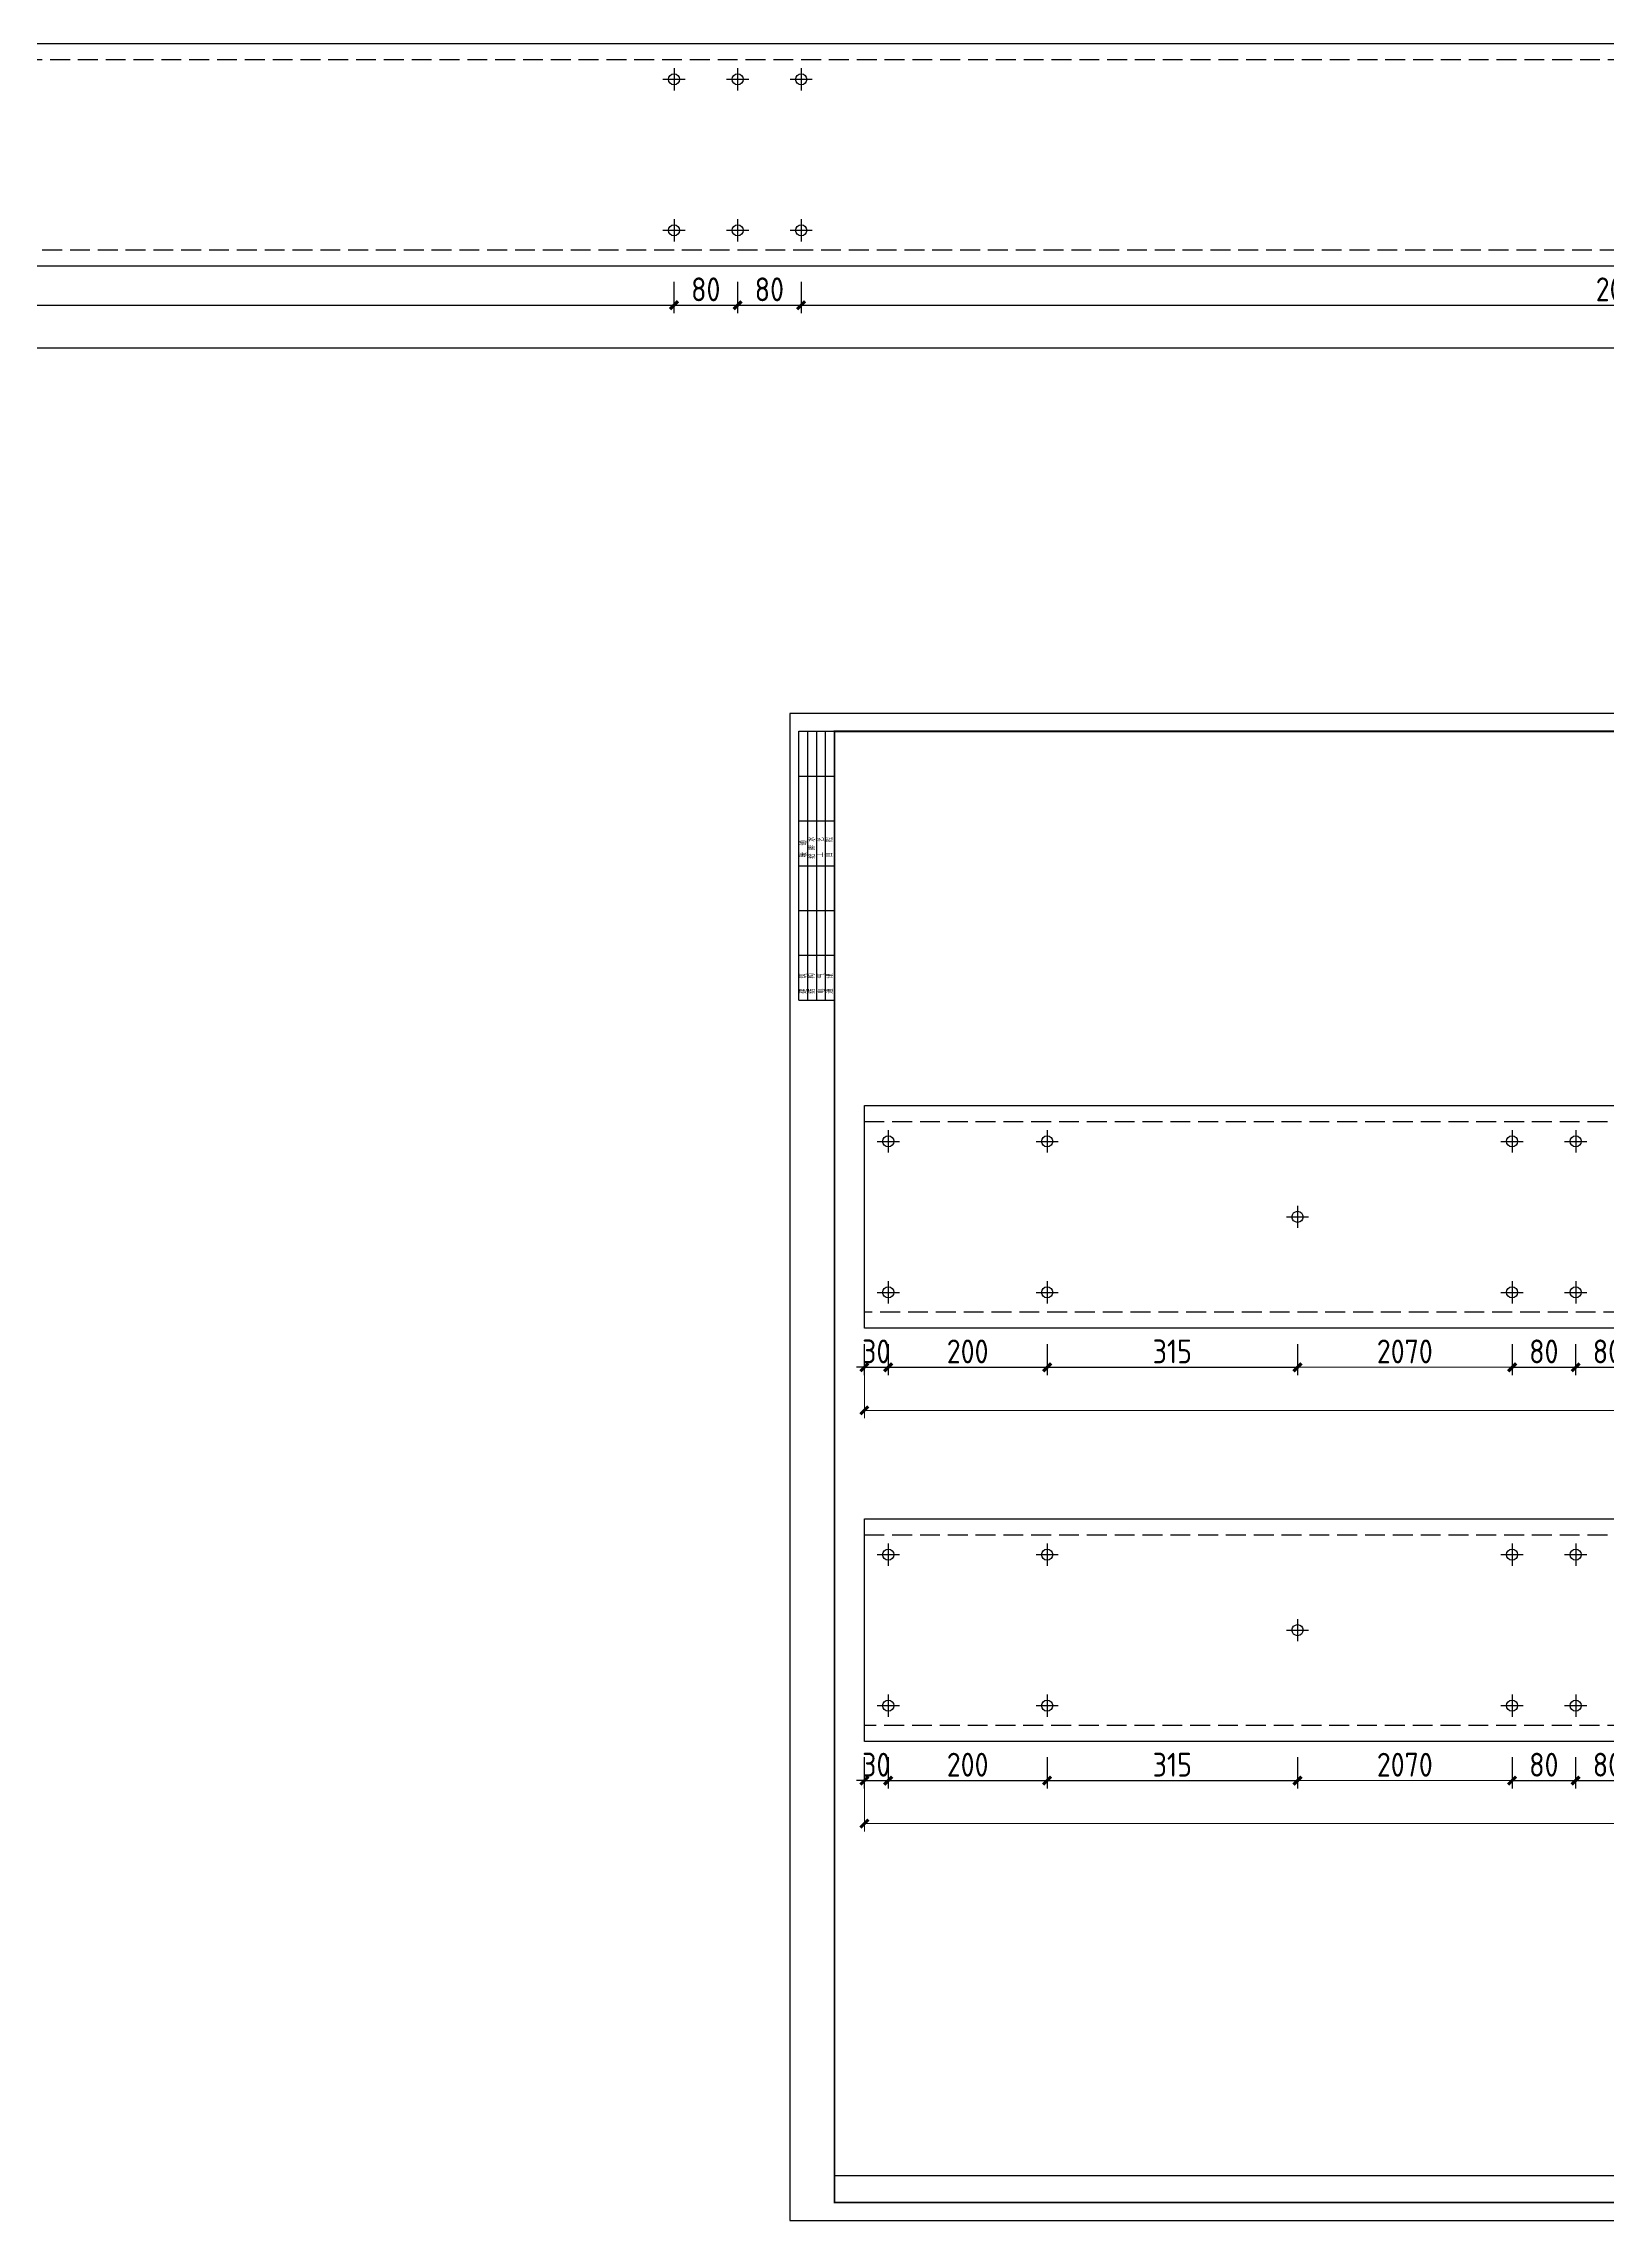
# Model space of a CAD drawing. Extents: x -196983 to 471790, y -783661 to 190401.
# Drawn here: x 132062 to 151740, y -22978 to 4414 of the extents above; entities that cross this region are included whole.
import ezdxf

# ---------------------------------------------------------------- set-up
doc = ezdxf.new("R2010")
doc.units = 0
doc.header["$LTSCALE"] = 1000
doc.header["$MEASUREMENT"] = 0
doc.linetypes.add('DASH', pattern=[0.35, 0.25, -0.1])
doc.layers.add('_TCH_MASK', color=7, linetype='Continuous')
doc.layers.add('PUB_TITLE', color=4, linetype='Continuous')
doc.styles.get("Standard").update_dxf_attribs({"font": 'gbenor.shx', "bigfont": 'gbcbig.shx'})
doc.styles.add('图框', font='')
doc.styles.get('图框').set_extended_font_data('SimSun')
doc.dimstyles.get("Standard").update_dxf_attribs({"dimscale": 100, "dimtxt": 3.5, "dimasz": 1, "dimexe": 2.5, "dimexo": 3, "dimgap": 1.5, "dimtad": 1, "dimdec": 0, "dimzin": 0, "dimdsep": 46, "dimtxsty": 'Standard', "dimblk": 'ARCHTICK', "dimcen": 0.09, "dimadec": 0, "dimazin": 0, "dimtfac": 1, "dimtdec": 0, "dimtix": 1, "dimtmove": 2, "dimatfit": 3, "dimfxl": 1, "dimtolj": 1, "dimtzin": 0, "dimarcsym": 0})

# ---------------------------------------------------------------- blocks, each defined once
blk = doc.blocks.new('$titleblk$00000095')
for p, q in [((-150, 20), (-150, 0)), ((-150, 20), (0, 20)), ((-150, 15), (-75, 15)), ((-125, 20), (-125, 0)), ((-100, 20), (-100, 0)), ((-75, 20), (-75, 0)), ((-75, 20), (-75, 0)), ((-75, 15), (0, 15)), ((-50, 20), (-50, 0)), ((-25, 20), (-25, 0)), ((0, 20), (0, 0)), ((-150, 10), (-75, 10)), ((-150, 5), (-75, 5)), ((-75, 10), (0, 10)), ((-75, 5), (0, 5))]:
    blk.add_line(p, q)
at = {"width": 0.8}
for s, p in [('建   筑', (-146.4, 15.6)), ('结   构', (-146.4, 10.9)), ('给 排 水', (-71, 10.9)), ('暖  通', (-70.3, 15.7)), ('通   讯', (-146.4, 0.9)), ('电   气', (-146.4, 5.6)), ('工   艺', (-70.3, 6.1)), ('自   控', (-70.3, 1.2))]:
    blk.add_text(s, height=3.51, dxfattribs=at).set_placement(p)
blk = doc.blocks.new('新块')
for p, q in [((-8240, 400), (-8240, 1000)), ((-7780, 400), (-7780, 1000)), ((-6760, 400), (-6760, 1000)), ((-6300, 400), (-6300, 1000)), ((-5200, 400), (-5200, 1000)), ((-3440, 400), (-3440, 1000)), ((-1720, 400), (-1720, 1000)), ((-920, 400), (-920, 1000)), ((-400, 400), (-400, 1000)), ((-5840, 800), (-8800, 800)), ((-5840, 600), (-8800, 600)), ((-5840, 700), (-3840, 700)), ((-2160, 700), (-1280, 700)), ((-400, 800), (-1280, 800)), ((-400, 600), (-1280, 600))]:
    blk.add_line(p, q)
for points, const_width in [([(-11880, 400), (-11880, 1000), (-400, 1000)], 32), ([(-8800, 400), (-8800, 1000)], 20), ([(-7320, 400), (-7320, 1000)], 20), ([(-5840, 400), (-5840, 1000)], 20), ([(-3840, 400), (-3840, 1000)], 20), ([(-2160, 400), (-2160, 1000)], 20), ([(-1280, 400), (-1280, 1000)], 20)]:
    blk.add_lwpolyline(points, dxfattribs=dict(const_width=const_width))
at = {"layer": 'PUB_TITLE'}
blk.add_lwpolyline([(-47560, 0), (0, 0), (0, 33640), (-47560, 33640)], close=True, dxfattribs=at)
at = {"layer": 'PUB_TITLE', "const_width": 40}
blk.add_lwpolyline([(-46560, 400), (-400, 400), (-400, 33240), (-46560, 33240)], close=True, dxfattribs=at)
at = {"layer": 'PUB_TITLE', "const_width": 32}
blk.add_lwpolyline([(-400, 1000), (-46560, 1000)], dxfattribs=at)
at = {"layer": 'PUB_TITLE', "xscale": 40, "yscale": 40, "zscale": 40, "rotation": 90}
blk.add_blockref('$titleblk$00000095', (-46560, 33240), dxfattribs=at)
at = {"style": '图框', "width": 0.8}
for s, height, p in [('安徽乾坤建材科技有限公司', 160, (-11315, 604)), ('项目负责人', 80, (-8739, 457)), ('审    核', 80, (-8702, 659)), ('审    定', 80, (-8701, 854)), ('设计负责人', 80, (-7265, 659)), ('校    对', 80, (-7217, 851)), ('设 计 人', 80, (-7213, 457)), ('项目名称', 80, (-5712, 494)), ('工程名称', 80, (-5712, 794)), ('名称', 80, (-3732, 498)), ('图纸', 80, (-3732, 778)), ('工程编号', 80, (-2112, 803)), ('图   号', 80, (-2098, 504)), ('比 例', 80, (-1211, 457)), ('阶 段', 80, (-1205, 851)), ('日 期', 80, (-1212, 659))]:
    blk.add_text(s, height=height, dxfattribs=at).set_placement(p)
for tag, p in [('项目负责人', (-8228, 444)), ('审定人', (-8147, 838)), ('审核人', (-8147, 641)), ('设计负责人', (-6745, 649)), ('设计人', (-6659, 447)), ('校对', (-6621, 837)), ('项目名称', (-5026, 479)), ('工程名称', (-5026, 781)), ('图名', (-3347, 649)), ('图号', (-1657, 502)), ('日期', (-905, 632)), ('阶段', (-810, 832)), ('比例', (-810, 446))]:
    blk.add_attdef(tag, p, '', height=120)
blk = doc.blocks.new('_ArchTick')
at = {"color": 0, "linetype": 'ByBlock', "const_width": 0.4}
blk.add_lwpolyline([(-0.5, -0.5), (0.5, 0.5)], dxfattribs=at)
blk = doc.blocks.new('*D49')
at = {"layer": '_TCH_MASK', "color": 0, "lineweight": -2}
for p, q in [((117545, 1414), (117545, 1021)), ((139995, 1414), (139995, 1021)), ((117545, 1121), (139995, 1121))]:
    blk.add_line(p, q, dxfattribs=at)
at = {"layer": 'Defpoints', "color": 0}
for p in [(117545, 1614), (139995, 1614), (139995, 1121)]:
    blk.add_point(p, dxfattribs=at)
at = {"layer": '_TCH_MASK', "color": 0, "lineweight": -2, "xscale": 100, "yscale": 100, "zscale": 100, "rotation": 180}
blk.add_blockref('_ArchTick', (117545, 1121), dxfattribs=at)
at = {"layer": '_TCH_MASK', "color": 0, "lineweight": -2, "xscale": 100, "yscale": 100, "zscale": 100}
blk.add_blockref('_ArchTick', (139995, 1121), dxfattribs=at)
at = {"layer": '_TCH_MASK', "color": 0, "lineweight": 15, "insert": (128770, 1321), "char_height": 300, "attachment_point": 5}
blk.add_mtext('\\A1;2245', dxfattribs=at)
blk = doc.blocks.new('*D50')
at = {"layer": '_TCH_MASK', "color": 0, "lineweight": -2}
for p, q in [((139995, 1414), (139995, 1021)), ((140795, 1414), (140795, 1021)), ((139995, 1121), (140795, 1121))]:
    blk.add_line(p, q, dxfattribs=at)
at = {"layer": 'Defpoints', "color": 0}
for p in [(139995, 1614), (140795, 1614), (140795, 1121)]:
    blk.add_point(p, dxfattribs=at)
at = {"layer": '_TCH_MASK', "color": 0, "lineweight": -2, "xscale": 100, "yscale": 100, "zscale": 100, "rotation": 180}
blk.add_blockref('_ArchTick', (139995, 1121), dxfattribs=at)
at = {"layer": '_TCH_MASK', "color": 0, "lineweight": -2, "xscale": 100, "yscale": 100, "zscale": 100}
blk.add_blockref('_ArchTick', (140795, 1121), dxfattribs=at)
at = {"layer": '_TCH_MASK', "color": 0, "lineweight": 15, "insert": (140395, 1321), "char_height": 300, "attachment_point": 5}
blk.add_mtext('\\A1;80', dxfattribs=at)
blk = doc.blocks.new('*D51')
at = {"layer": '_TCH_MASK', "color": 0, "lineweight": -2}
for p, q in [((140795, 1414), (140795, 1021)), ((141595, 1414), (141595, 1021)), ((140795, 1121), (141595, 1121))]:
    blk.add_line(p, q, dxfattribs=at)
at = {"layer": 'Defpoints', "color": 0}
for p in [(140795, 1614), (141595, 1614), (141595, 1121)]:
    blk.add_point(p, dxfattribs=at)
at = {"layer": '_TCH_MASK', "color": 0, "lineweight": -2, "xscale": 100, "yscale": 100, "zscale": 100, "rotation": 180}
blk.add_blockref('_ArchTick', (140795, 1121), dxfattribs=at)
at = {"layer": '_TCH_MASK', "color": 0, "lineweight": -2, "xscale": 100, "yscale": 100, "zscale": 100}
blk.add_blockref('_ArchTick', (141595, 1121), dxfattribs=at)
at = {"layer": '_TCH_MASK', "color": 0, "lineweight": 15, "insert": (141195, 1321), "char_height": 300, "attachment_point": 5}
blk.add_mtext('\\A1;80', dxfattribs=at)
blk = doc.blocks.new('*D52')
at = {"layer": '_TCH_MASK', "color": 0, "lineweight": -2}
for p, q in [((141595, 1414), (141595, 1021)), ((162295, 1414), (162295, 1021)), ((141595, 1121), (162295, 1121))]:
    blk.add_line(p, q, dxfattribs=at)
at = {"layer": 'Defpoints', "color": 0}
for p in [(141595, 1614), (162295, 1614), (162295, 1121)]:
    blk.add_point(p, dxfattribs=at)
at = {"layer": '_TCH_MASK', "color": 0, "lineweight": -2, "xscale": 100, "yscale": 100, "zscale": 100, "rotation": 180}
blk.add_blockref('_ArchTick', (141595, 1121), dxfattribs=at)
at = {"layer": '_TCH_MASK', "color": 0, "lineweight": -2, "xscale": 100, "yscale": 100, "zscale": 100}
blk.add_blockref('_ArchTick', (162295, 1121), dxfattribs=at)
at = {"layer": '_TCH_MASK', "color": 0, "lineweight": 15, "insert": (151945, 1321), "char_height": 300, "attachment_point": 5}
blk.add_mtext('\\A1;2070', dxfattribs=at)
blk = doc.blocks.new('*D55')
at = {"layer": '_TCH_MASK', "color": 0, "lineweight": -2}
for p, q in [((89795, 1414), (89795, 479)), ((169745, 1414), (169745, 479)), ((169745, 579), (89795, 579))]:
    blk.add_line(p, q, dxfattribs=at)
at = {"layer": 'Defpoints', "color": 0}
for p in [(89795, 1614), (169745, 1614), (89795, 579)]:
    blk.add_point(p, dxfattribs=at)
at = {"layer": '_TCH_MASK', "color": 0, "lineweight": -2, "xscale": 100, "yscale": 100, "zscale": 100, "rotation": 180}
blk.add_blockref('_ArchTick', (89795, 579), dxfattribs=at)
at = {"layer": '_TCH_MASK', "color": 0, "lineweight": -2, "xscale": 100, "yscale": 100, "zscale": 100}
blk.add_blockref('_ArchTick', (169745, 579), dxfattribs=at)
at = {"layer": '_TCH_MASK', "color": 0, "lineweight": 15, "insert": (129770, 779), "char_height": 300, "attachment_point": 5}
blk.add_mtext('\\A1;7995', dxfattribs=at)
blk = doc.blocks.new('*D92')
at = {"layer": '_TCH_MASK', "color": 0, "lineweight": -2}
for p, q in [((142390, -11950), (142390, -12343)), ((142690, -11950), (142690, -12343)), ((142390, -12243), (142290, -12243)), ((142390, -12243), (142690, -12243)), ((142690, -12243), (142790, -12243))]:
    blk.add_line(p, q, dxfattribs=at)
at = {"layer": 'Defpoints', "color": 0}
for p in [(142390, -11750), (142690, -11750), (142690, -12243)]:
    blk.add_point(p, dxfattribs=at)
at = {"layer": '_TCH_MASK', "color": 0, "lineweight": -2, "xscale": 100, "yscale": 100, "zscale": 100}
blk.add_blockref('_ArchTick', (142390, -12243), dxfattribs=at)
at = {"layer": '_TCH_MASK', "color": 0, "lineweight": -2, "xscale": 100, "yscale": 100, "zscale": 100, "rotation": 180}
blk.add_blockref('_ArchTick', (142690, -12243), dxfattribs=at)
at = {"layer": '_TCH_MASK', "color": 0, "lineweight": 15, "insert": (142540, -12043), "char_height": 300, "attachment_point": 5}
blk.add_mtext('\\A1;30', dxfattribs=at)
blk = doc.blocks.new('*D74')
at = {"layer": '_TCH_MASK', "color": 0, "lineweight": -2}
for p, q in [((142690, -11950), (142690, -12343)), ((144690, -11950), (144690, -12343)), ((142690, -12243), (144690, -12243))]:
    blk.add_line(p, q, dxfattribs=at)
at = {"layer": 'Defpoints', "color": 0}
for p in [(142690, -11750), (144690, -11750), (144690, -12243)]:
    blk.add_point(p, dxfattribs=at)
at = {"layer": '_TCH_MASK', "color": 0, "lineweight": -2, "xscale": 100, "yscale": 100, "zscale": 100, "rotation": 180}
blk.add_blockref('_ArchTick', (142690, -12243), dxfattribs=at)
at = {"layer": '_TCH_MASK', "color": 0, "lineweight": -2, "xscale": 100, "yscale": 100, "zscale": 100}
blk.add_blockref('_ArchTick', (144690, -12243), dxfattribs=at)
at = {"layer": '_TCH_MASK', "color": 0, "lineweight": 15, "insert": (143690, -12043), "char_height": 300, "attachment_point": 5}
blk.add_mtext('\\A1;200', dxfattribs=at)
blk = doc.blocks.new('*D75')
at = {"layer": '_TCH_MASK', "color": 0, "lineweight": -2}
for p, q in [((144690, -11950), (144690, -12343)), ((147840, -11950), (147840, -12343)), ((144690, -12243), (147840, -12243))]:
    blk.add_line(p, q, dxfattribs=at)
at = {"layer": 'Defpoints', "color": 0}
for p in [(144690, -11750), (147840, -11750), (147840, -12243)]:
    blk.add_point(p, dxfattribs=at)
at = {"layer": '_TCH_MASK', "color": 0, "lineweight": -2, "xscale": 100, "yscale": 100, "zscale": 100, "rotation": 180}
blk.add_blockref('_ArchTick', (144690, -12243), dxfattribs=at)
at = {"layer": '_TCH_MASK', "color": 0, "lineweight": -2, "xscale": 100, "yscale": 100, "zscale": 100}
blk.add_blockref('_ArchTick', (147840, -12243), dxfattribs=at)
at = {"layer": '_TCH_MASK', "color": 0, "lineweight": 15, "insert": (146265, -12043), "char_height": 300, "attachment_point": 5}
blk.add_mtext('\\A1;315', dxfattribs=at)
blk = doc.blocks.new('*D76')
at = {"layer": '_TCH_MASK', "color": 0, "lineweight": -2}
for p, q in [((150540, -11950), (150540, -12343)), ((151340, -11950), (151340, -12343)), ((150540, -12243), (151340, -12243))]:
    blk.add_line(p, q, dxfattribs=at)
at = {"layer": 'Defpoints', "color": 0}
for p in [(150540, -11750), (151340, -11750), (151340, -12243)]:
    blk.add_point(p, dxfattribs=at)
at = {"layer": '_TCH_MASK', "color": 0, "lineweight": -2, "xscale": 100, "yscale": 100, "zscale": 100, "rotation": 180}
blk.add_blockref('_ArchTick', (150540, -12243), dxfattribs=at)
at = {"layer": '_TCH_MASK', "color": 0, "lineweight": -2, "xscale": 100, "yscale": 100, "zscale": 100}
blk.add_blockref('_ArchTick', (151340, -12243), dxfattribs=at)
at = {"layer": '_TCH_MASK', "color": 0, "lineweight": 15, "insert": (150940, -12043), "char_height": 300, "attachment_point": 5}
blk.add_mtext('\\A1;80', dxfattribs=at)
blk = doc.blocks.new('*D77')
at = {"layer": '_TCH_MASK', "color": 0, "lineweight": -2}
for p, q in [((151340, -11950), (151340, -12343)), ((152140, -11950), (152140, -12343)), ((151340, -12243), (152140, -12243))]:
    blk.add_line(p, q, dxfattribs=at)
at = {"layer": 'Defpoints', "color": 0}
for p in [(151340, -11750), (152140, -11750), (152140, -12243)]:
    blk.add_point(p, dxfattribs=at)
at = {"layer": '_TCH_MASK', "color": 0, "lineweight": -2, "xscale": 100, "yscale": 100, "zscale": 100, "rotation": 180}
blk.add_blockref('_ArchTick', (151340, -12243), dxfattribs=at)
at = {"layer": '_TCH_MASK', "color": 0, "lineweight": -2, "xscale": 100, "yscale": 100, "zscale": 100}
blk.add_blockref('_ArchTick', (152140, -12243), dxfattribs=at)
at = {"layer": '_TCH_MASK', "color": 0, "lineweight": 15, "insert": (151740, -12043), "char_height": 300, "attachment_point": 5}
blk.add_mtext('\\A1;80', dxfattribs=at)
blk = doc.blocks.new('*D86')
at = {"layer": '_TCH_MASK', "color": 0, "lineweight": -2}
for p, q in [((142390, -17150), (142390, -17543)), ((142690, -17150), (142690, -17543)), ((142390, -17443), (142290, -17443)), ((142390, -17443), (142690, -17443)), ((142690, -17443), (142790, -17443))]:
    blk.add_line(p, q, dxfattribs=at)
at = {"layer": 'Defpoints', "color": 0}
for p in [(142390, -16950), (142690, -16950), (142690, -17443)]:
    blk.add_point(p, dxfattribs=at)
at = {"layer": '_TCH_MASK', "color": 0, "lineweight": -2, "xscale": 100, "yscale": 100, "zscale": 100}
blk.add_blockref('_ArchTick', (142390, -17443), dxfattribs=at)
at = {"layer": '_TCH_MASK', "color": 0, "lineweight": -2, "xscale": 100, "yscale": 100, "zscale": 100, "rotation": 180}
blk.add_blockref('_ArchTick', (142690, -17443), dxfattribs=at)
at = {"layer": '_TCH_MASK', "color": 0, "lineweight": 15, "insert": (142540, -17243), "char_height": 300, "attachment_point": 5}
blk.add_mtext('\\A1;30', dxfattribs=at)
blk = doc.blocks.new('*D65')
at = {"layer": '_TCH_MASK', "color": 0, "lineweight": -2}
for p, q in [((142690, -17150), (142690, -17543)), ((144690, -17150), (144690, -17543)), ((142690, -17443), (144690, -17443))]:
    blk.add_line(p, q, dxfattribs=at)
at = {"layer": 'Defpoints', "color": 0}
for p in [(142690, -16950), (144690, -16950), (144690, -17443)]:
    blk.add_point(p, dxfattribs=at)
at = {"layer": '_TCH_MASK', "color": 0, "lineweight": -2, "xscale": 100, "yscale": 100, "zscale": 100, "rotation": 180}
blk.add_blockref('_ArchTick', (142690, -17443), dxfattribs=at)
at = {"layer": '_TCH_MASK', "color": 0, "lineweight": -2, "xscale": 100, "yscale": 100, "zscale": 100}
blk.add_blockref('_ArchTick', (144690, -17443), dxfattribs=at)
at = {"layer": '_TCH_MASK', "color": 0, "lineweight": 15, "insert": (143690, -17243), "char_height": 300, "attachment_point": 5}
blk.add_mtext('\\A1;200', dxfattribs=at)
blk = doc.blocks.new('*D66')
at = {"layer": '_TCH_MASK', "color": 0, "lineweight": -2}
for p, q in [((144690, -17150), (144690, -17543)), ((147840, -17150), (147840, -17543)), ((144690, -17443), (147840, -17443))]:
    blk.add_line(p, q, dxfattribs=at)
at = {"layer": 'Defpoints', "color": 0}
for p in [(144690, -16950), (147840, -16950), (147840, -17443)]:
    blk.add_point(p, dxfattribs=at)
at = {"layer": '_TCH_MASK', "color": 0, "lineweight": -2, "xscale": 100, "yscale": 100, "zscale": 100, "rotation": 180}
blk.add_blockref('_ArchTick', (144690, -17443), dxfattribs=at)
at = {"layer": '_TCH_MASK', "color": 0, "lineweight": -2, "xscale": 100, "yscale": 100, "zscale": 100}
blk.add_blockref('_ArchTick', (147840, -17443), dxfattribs=at)
at = {"layer": '_TCH_MASK', "color": 0, "lineweight": 15, "insert": (146265, -17243), "char_height": 300, "attachment_point": 5}
blk.add_mtext('\\A1;315', dxfattribs=at)
blk = doc.blocks.new('*D67')
at = {"layer": '_TCH_MASK', "color": 0, "lineweight": -2}
for p, q in [((150540, -17150), (150540, -17543)), ((151340, -17150), (151340, -17543)), ((150540, -17443), (151340, -17443))]:
    blk.add_line(p, q, dxfattribs=at)
at = {"layer": 'Defpoints', "color": 0}
for p in [(150540, -16950), (151340, -16950), (151340, -17443)]:
    blk.add_point(p, dxfattribs=at)
at = {"layer": '_TCH_MASK', "color": 0, "lineweight": -2, "xscale": 100, "yscale": 100, "zscale": 100, "rotation": 180}
blk.add_blockref('_ArchTick', (150540, -17443), dxfattribs=at)
at = {"layer": '_TCH_MASK', "color": 0, "lineweight": -2, "xscale": 100, "yscale": 100, "zscale": 100}
blk.add_blockref('_ArchTick', (151340, -17443), dxfattribs=at)
at = {"layer": '_TCH_MASK', "color": 0, "lineweight": 15, "insert": (150940, -17243), "char_height": 300, "attachment_point": 5}
blk.add_mtext('\\A1;80', dxfattribs=at)
blk = doc.blocks.new('*D68')
at = {"layer": '_TCH_MASK', "color": 0, "lineweight": -2}
for p, q in [((151340, -17150), (151340, -17543)), ((152140, -17150), (152140, -17543)), ((151340, -17443), (152140, -17443))]:
    blk.add_line(p, q, dxfattribs=at)
at = {"layer": 'Defpoints', "color": 0}
for p in [(151340, -16950), (152140, -16950), (152140, -17443)]:
    blk.add_point(p, dxfattribs=at)
at = {"layer": '_TCH_MASK', "color": 0, "lineweight": -2, "xscale": 100, "yscale": 100, "zscale": 100, "rotation": 180}
blk.add_blockref('_ArchTick', (151340, -17443), dxfattribs=at)
at = {"layer": '_TCH_MASK', "color": 0, "lineweight": -2, "xscale": 100, "yscale": 100, "zscale": 100}
blk.add_blockref('_ArchTick', (152140, -17443), dxfattribs=at)
at = {"layer": '_TCH_MASK', "color": 0, "lineweight": 15, "insert": (151740, -17243), "char_height": 300, "attachment_point": 5}
blk.add_mtext('\\A1;80', dxfattribs=at)

msp = doc.modelspace()

# ---------------------------------------------------------------- linework, layer by layer
for p, q in [((89795.4, 4413.9), (169745.4, 4413.9)), ((169745.4, 1613.9), (89795.4, 1613.9)), ((142390.5, -8949.8), (166290.5, -8949.8)), ((142390.5, -11749.8), (142390.5, -8949.8)), ((166290.5, -11749.8), (142390.5, -11749.8)), ((142390.5, -14150), (166340.5, -14150)), ((142390.5, -16950), (142390.5, -14150)), ((166340.5, -16950), (142390.5, -16950))]:
    msp.add_line(p, q)
at = {"linetype": 'DASH'}
for p, q in [((89795.4, 4213.9), (169745.4, 4213.9)), ((169745.4, 1813.9), (89795.4, 1813.9)), ((142390.5, -9149.8), (166290.5, -9149.8)), ((166290.5, -11549.8), (142390.5, -11549.8)), ((142390.5, -14350), (166340.5, -14350)), ((166340.5, -16750), (142390.5, -16750))]:
    msp.add_line(p, q, dxfattribs=at)
at = {"color": 1}
for p, q in [((139855.4, 3963.9), (140135.4, 3963.9)), ((139995.4, 4103.9), (139995.4, 3823.9)), ((140655.4, 3963.9), (140935.4, 3963.9)), ((140795.4, 4103.9), (140795.4, 3823.9)), ((141455.4, 3963.9), (141735.4, 3963.9)), ((141595.4, 4103.9), (141595.4, 3823.9)), ((139995.4, 2203.9), (139995.4, 1923.9)), ((140795.4, 2203.9), (140795.4, 1923.9)), ((141595.4, 2203.9), (141595.4, 1923.9)), ((139855.4, 2063.9), (140135.4, 2063.9)), ((140655.4, 2063.9), (140935.4, 2063.9)), ((141455.4, 2063.9), (141735.4, 2063.9)), ((142690.5, -9259.8), (142690.5, -9539.8)), ((144690.5, -9259.8), (144690.5, -9539.8)), ((150540.5, -9259.8), (150540.5, -9539.8)), ((151340.5, -9259.8), (151340.5, -9539.8)), ((142550.5, -9399.8), (142830.5, -9399.8)), ((144550.5, -9399.8), (144830.5, -9399.8)), ((150400.5, -9399.8), (150680.5, -9399.8)), ((151200.5, -9399.8), (151480.5, -9399.8)), ((147700.5, -10349.8), (147980.5, -10349.8)), ((147840.5, -10209.8), (147840.5, -10489.8)), ((142690.5, -11159.8), (142690.5, -11439.8)), ((144690.5, -11159.8), (144690.5, -11439.8)), ((150540.5, -11159.8), (150540.5, -11439.8)), ((151340.5, -11159.8), (151340.5, -11439.8)), ((142550.5, -11299.8), (142830.5, -11299.8)), ((144550.5, -11299.8), (144830.5, -11299.8)), ((150400.5, -11299.8), (150680.5, -11299.8)), ((151200.5, -11299.8), (151480.5, -11299.8)), ((142690.5, -14460), (142690.5, -14740)), ((144690.5, -14460), (144690.5, -14740)), ((150540.5, -14460), (150540.5, -14740)), ((151340.5, -14460), (151340.5, -14740)), ((142550.5, -14600), (142830.5, -14600)), ((144550.5, -14600), (144830.5, -14600)), ((150400.5, -14600), (150680.5, -14600)), ((151200.5, -14600), (151480.5, -14600)), ((147700.5, -15550), (147980.5, -15550)), ((147840.5, -15410), (147840.5, -15690)), ((142690.5, -16360), (142690.5, -16640)), ((144690.5, -16360), (144690.5, -16640)), ((150540.5, -16360), (150540.5, -16640)), ((151340.5, -16360), (151340.5, -16640)), ((142550.5, -16500), (142830.5, -16500)), ((144550.5, -16500), (144830.5, -16500)), ((150400.5, -16500), (150680.5, -16500)), ((151200.5, -16500), (151480.5, -16500))]:
    msp.add_line(p, q, dxfattribs=at)
for centre in [(139995.4, 3963.9), (140795.4, 3963.9), (141595.4, 3963.9), (139995.4, 2063.9), (140795.4, 2063.9), (141595.4, 2063.9), (142690.5, -9399.8), (144690.5, -9399.8), (150540.5, -9399.8), (151340.5, -9399.8), (147840.5, -10349.8), (142690.5, -11299.8), (144690.5, -11299.8), (150540.5, -11299.8), (151340.5, -11299.8), (142690.5, -14600), (144690.5, -14600), (150540.5, -14600), (151340.5, -14600), (147840.5, -15550), (142690.5, -16500), (144690.5, -16500), (150540.5, -16500), (151340.5, -16500)]:
    msp.add_circle(centre, 70, dxfattribs=at)
at = {"layer": '_TCH_MASK', "lineweight": 15}
for p, q in [((142390.5, -11949.8), (142390.5, -12884.5)), ((147840.5, -11949.8), (147840.5, -12343.1)), ((150540.5, -11949.8), (150540.5, -12343.1)), ((147840.5, -12243.1), (150540.5, -12243.1)), ((166290.5, -12784.5), (142390.5, -12784.5)), ((142390.5, -17150), (142390.5, -18084.8)), ((147840.5, -17150), (147840.5, -17543.4)), ((150540.5, -17150), (150540.5, -17543.4)), ((147840.5, -17443.4), (150540.5, -17443.4)), ((166340.5, -17984.8), (142390.5, -17984.8))]:
    msp.add_line(p, q, dxfattribs=at)

# ---------------------------------------------------------------- block references
at = {"layer": '_TCH_MASK', "color": 0, "lineweight": 15, "xscale": 0.5637161763715994, "yscale": 0.5637161763639824, "zscale": 0.5637161763684475}
msp.add_blockref('新块', (168262.5, -22977.9), dxfattribs=at)
at = {"layer": '_TCH_MASK', "lineweight": 15, "xscale": 100, "yscale": 100, "zscale": 100, "rotation": 180}
for p in [(147840.5, -12243.1), (142390.5, -12784.5), (147840.5, -17443.4), (142390.5, -17984.8)]:
    msp.add_blockref('_ArchTick', p, dxfattribs=at)
at = {"layer": '_TCH_MASK', "lineweight": 15, "xscale": 100, "yscale": 100, "zscale": 100}
for p in [(150540.5, -12243.1), (150540.5, -17443.4)]:
    msp.add_blockref('_ArchTick', p, dxfattribs=at)

# ---------------------------------------------------------------- texts
at = {"layer": '_TCH_MASK', "lineweight": 15, "char_height": 300, "attachment_point": 5}
for insert in [(149190.5, -12043.1), (149190.5, -17243.4)]:
    msp.add_mtext('\\A1;2070', dxfattribs=dict(at, insert=insert))

# ---------------------------------------------------------------- dimensions: what is measured, and where the dimension line sits
at = {"layer": '_TCH_MASK', "lineweight": 15}
for base, p1, p2, picture, middle in [((89795.4, 579.1), (169745.4, 1613.9), (89795.4, 1613.9), '*D55', (129770.4, 779.1)), ((139995.4, 1120.5), (117545.4, 1613.9), (139995.4, 1613.9), '*D49', (128770.4, 1320.5)), ((140795.4, 1120.5), (139995.4, 1613.9), (140795.4, 1613.9), '*D50', (140395.4, 1320.5)), ((141595.4, 1120.5), (140795.4, 1613.9), (141595.4, 1613.9), '*D51', (141195.4, 1320.5)), ((162295.4, 1120.5), (141595.4, 1613.9), (162295.4, 1613.9), '*D52', (151945.4, 1320.5)), ((142690.5, -12243.1), (142390.5, -11749.8), (142690.5, -11749.8), '*D92', (142540.5, -12043.1)), ((144690.5, -12243.1), (142690.5, -11749.8), (144690.5, -11749.8), '*D74', (143690.5, -12043.1)), ((147840.5, -12243.1), (144690.5, -11749.8), (147840.5, -11749.8), '*D75', (146265.5, -12043.1)), ((151340.5, -12243.1), (150540.5, -11749.8), (151340.5, -11749.8), '*D76', (150940.5, -12043.1)), ((152140.5, -12243.1), (151340.5, -11749.8), (152140.5, -11749.8), '*D77', (151740.5, -12043.1)), ((142690.5, -17443.4), (142390.5, -16950), (142690.5, -16950), '*D86', (142540.5, -17243.4)), ((144690.5, -17443.4), (142690.5, -16950), (144690.5, -16950), '*D65', (143690.5, -17243.4)), ((147840.5, -17443.4), (144690.5, -16950), (147840.5, -16950), '*D66', (146265.5, -17243.4)), ((151340.5, -17443.4), (150540.5, -16950), (151340.5, -16950), '*D67', (150940.5, -17243.4)), ((152140.5, -17443.4), (151340.5, -16950), (152140.5, -16950), '*D68', (151740.5, -17243.4))]:
    dim = msp.add_linear_dim(base=base, p1=p1, p2=p2, dimstyle='Standard', override={"dimtxt": 3, "dimexe": 1, "dimexo": 2, "dimgap": 0.5, "dimlfac": 0.1}, dxfattribs=at)
    dim.commit()
    dim.dimension.update_dxf_attribs({"geometry": picture, "text_midpoint": middle})

doc.saveas('drawing.dxf')
